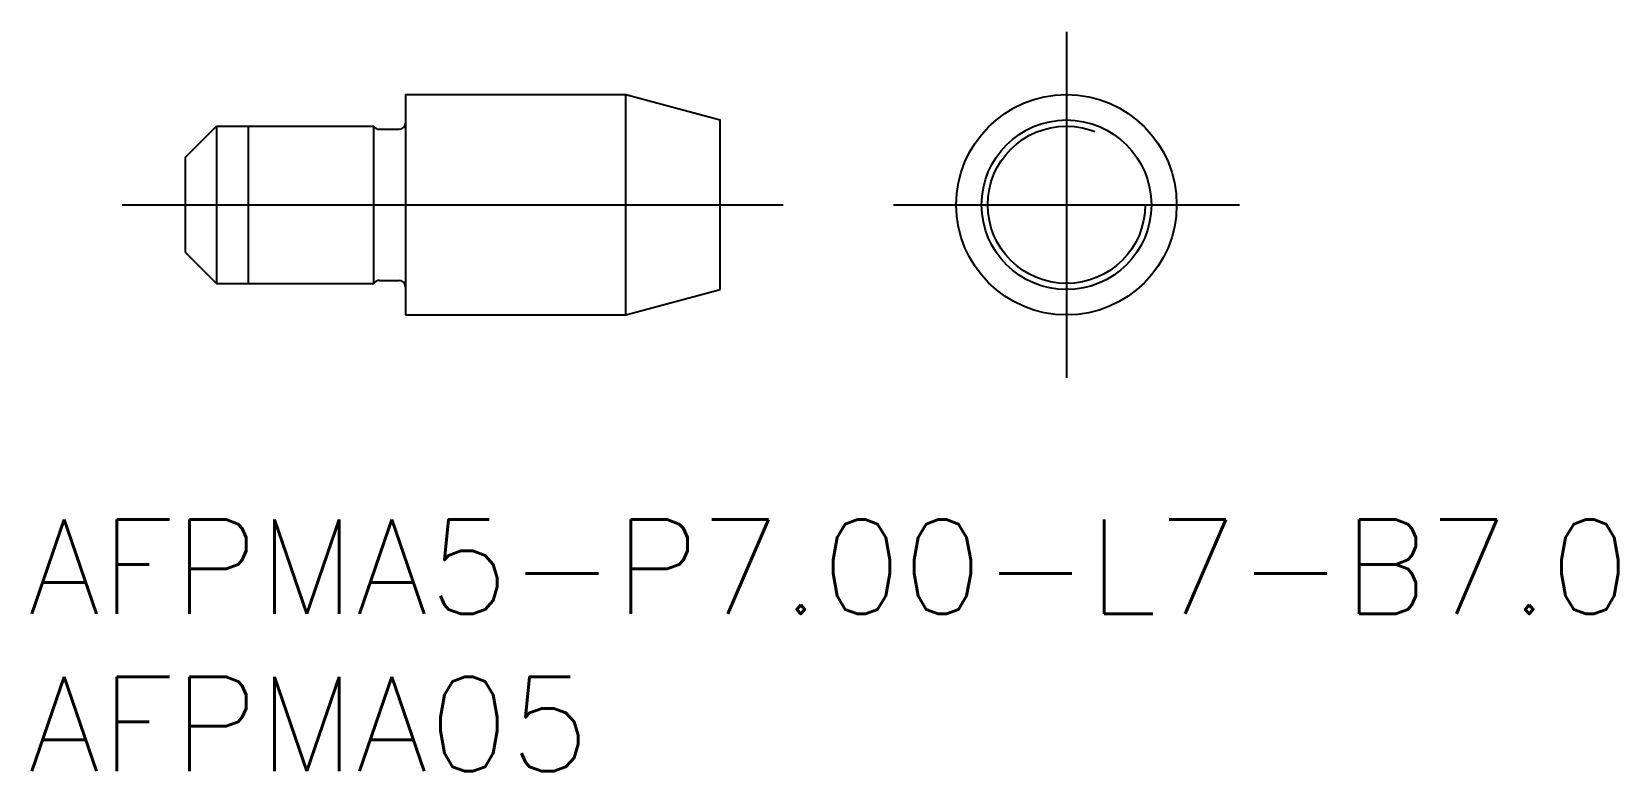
# Model space of a CAD drawing. Extents: x -32.9 to 17.5, y -18 to 5.5.
import ezdxf

# ---------------------------------------------------------------- set-up
doc = ezdxf.new("R2010")
doc.units = 0
doc.linetypes.add('CENTER', pattern=[50.8, 31.75, -6.35, 6.35, -6.35])
doc.linetypes.add('DASHED', pattern=[19.05, 12.7, -6.35])
doc.layers.get('0').update_dxf_attribs({"linetype": 'CONTINUOUS'})
doc.layers.add('CENTER', color=1, linetype='CONTINUOUS')
doc.styles.get("Standard").update_dxf_attribs({"font": 'txt.shx', "height": 3, "bigfont": 'bigfont.shx'})

msp = doc.modelspace()

# ---------------------------------------------------------------- linework, layer by layer
at = {"color": 7, "linetype": 'CONTINUOUS'}
for p, q in [((-21, 3.5), (-14, 3.5)), ((-21, 3.5), (-21, -3.5)), ((-14, -3.5), (-14, 3.5)), ((-14, 3.5), (-11, 2.696)), ((-11, -2.696), (-11, 2.696)), ((-28, 1.5), (-27, 2.5)), ((-27, 2.5), (-22, 2.5)), ((-27, 2.5), (-27, -2.5)), ((-26, 2.5), (-26, -2.5)), ((-22, -2.5), (-22, 2.5)), ((-21.827, 2.4), (-21.2, 2.4)), ((-28, 1.5), (-28, -1.5)), ((-28, -1.5), (-27, -2.5)), ((-27, -2.5), (-22, -2.5)), ((-21.827, -2.4), (-21.2, -2.4)), ((-14, -3.5), (-11, -2.696)), ((-21, -3.5), (-14, -3.5))]:
    msp.add_line(p, q, dxfattribs=at)
for radius in [3.5, 2.696]:
    msp.add_circle((0, 0), radius, dxfattribs=at)
at = {"color": 3, "linetype": 'DASHED'}
msp.add_circle((0, 0), 2.5, dxfattribs=at)
at = {"color": 7, "linetype": 'CONTINUOUS'}
for centre, start, end in [((-21.2, 2.6), 270, 0), ((-21.827, 2.6), 210, 270), ((-21.827, -2.6), 90, 150), ((-21.2, -2.6), 0, 90)]:
    msp.add_arc(centre, 0.2, start, end, dxfattribs=at)
at = {"layer": 'CENTER', "color": 1, "linetype": 'CENTER'}
for p, q in [((0, 5.5), (0, -5.5)), ((-30, 0), (-9, 0)), ((-5.5, 0), (5.5, 0))]:
    msp.add_line(p, q, dxfattribs=at)

# ---------------------------------------------------------------- texts
at = {"color": 7, "linetype": 'CONTINUOUS'}
for s, p in [('AFPMA5-P7.00-L7-B7.0', (-33, -13)), ('AFPMA05', (-33, -18))]:
    msp.add_text(s, height=3, dxfattribs=at).set_placement(p)

doc.saveas('drawing.dxf')
